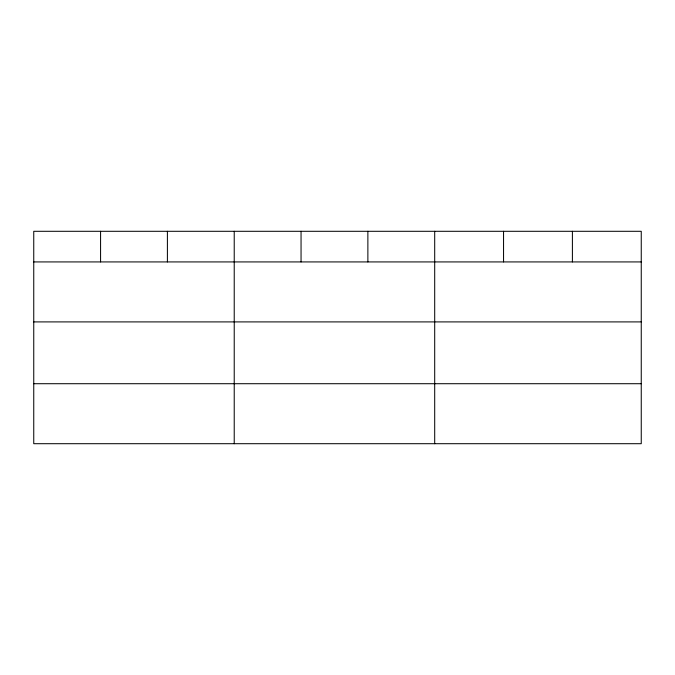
<?xml version="1.0" encoding="UTF-8"?>
<svg xmlns="http://www.w3.org/2000/svg" width="675" height="675" viewBox="0 0 675 675"><rect width="100%" height="100%" fill="white"/><g stroke="black" fill="none" stroke-linecap="round" stroke-linejoin="round"><path stroke-width="1.01" d="M641.25 321.907L641.25 231.297L33.75 231.297L33.75 443.703L641.25 443.703L641.25 321.907L33.75 321.907M33.75 261.925L641.25 261.925M33.75 383.712L641.25 383.712M572.4 231.297L572.4 261.925M503.55 231.297L503.55 261.925M434.7 231.297L434.7 443.703M367.875 231.297L367.875 261.925M301.05 231.297L301.05 261.925M234.225 231.297L234.225 443.703M167.4 231.297L167.4 261.925M100.575 231.297L100.575 261.925"/></g></svg>
